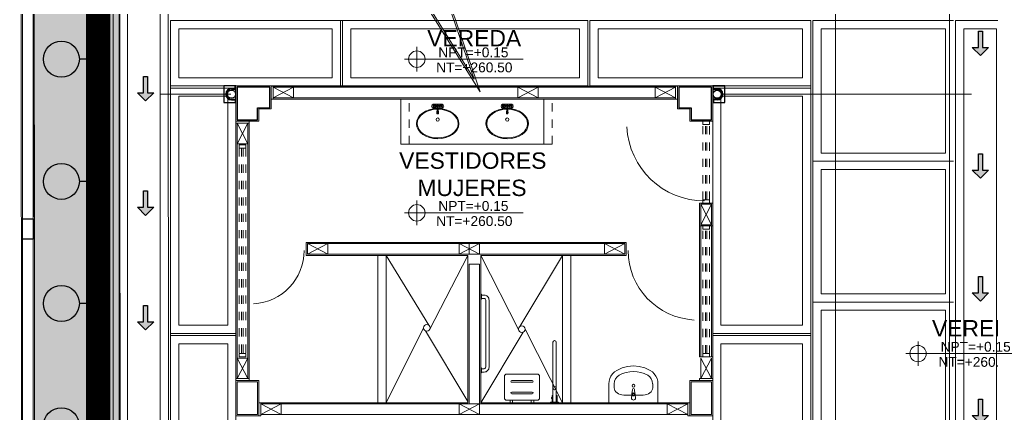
# Model space of a CAD drawing. Header units: metres. Extents: x 349075 to 349285, y 9281902 to 9282050.
# Drawn here: x 349090.89 to 349102.79, y 9281983.19 to 9281988.02 of the extents above; entities that cross this region are included whole.
import ezdxf

# ---------------------------------------------------------------- set-up
doc = ezdxf.new("R2010")
doc.units = ezdxf.units.M
doc.header["$LTSCALE"] = 0.25
doc.linetypes.add('01 nivel$0$HIDDEN2', pattern=[0.1875, 0.125, -0.0625])
doc.linetypes.add('DASHED', pattern=[1.524, 1.27, -0.254])
for name, color, linetype, lineweight in [('.', 7, 'Continuous', 0), ('0_ CUNETAS', 151, 'Continuous', 5), ('AREA-VERDE', 3, 'CONTINUOUS', 9), ('ARQ-FONDO', 253, 'CONTINUOUS', 9), ('CUNETAS-RED', 5, 'CONTINUOUS', 18), ('LLORAD-SIMB', 1, 'CONTINUOUS', 25), ('LLORAD-TRAMO', 1, 'CONTINUOUS', 70)]:
    doc.layers.add(name, color=color, linetype=linetype, lineweight=lineweight)
doc.styles.add('Arial_1', font='arial.ttf', dxfattribs={"height": 0.15})

# ---------------------------------------------------------------- blocks, each defined once
blk = doc.blocks.new('Cotas de elevación - M_Cota de elevación - Destino rellenado-517392-Nivel 1')
at = {"layer": 'ARQ-FONDO'}
for p, q in [((0, -0.0015), (0, 0.0015)), ((-0.0015, 0), (0.013, 0))]:
    blk.add_line(p, q, dxfattribs=at)
blk.add_circle((0, 0), 0.001, dxfattribs=at)
blk = doc.blocks.new('VEREDA EDF 04 PGG')
at = {"layer": 'ARQ-FONDO', "xscale": 99.99999999999991, "yscale": 99.99999999999991, "zscale": 99.99999999999991}
blk.add_blockref('Cotas de elevación - M_Cota de elevación - Destino rellenado-517392-Nivel 1', (-13.914, -4.071, 20.549), dxfattribs=at)
at = {"layer": 'ARQ-FONDO', "insert": (-14.344, -3.661, 20.549), "char_height": 0.2, "width": 2.3499, "attachment_point": 1, "style": 'Arial_1'}
blk.add_mtext('\\pxqc;VEREDA', dxfattribs=at)
at = {"layer": 'ARQ-FONDO', "char_height": 0.12, "width": 0.90214, "attachment_point": 1, "line_spacing_factor": 0.941778, "style": 'Arial_1'}
for s, insert in [('NPT=+0.15', (-13.638, -3.927, 20.549)), ('NT=+260.50', (-13.664, -4.112, 20.549))]:
    blk.add_mtext(s, dxfattribs=dict(at, insert=insert))
blk = doc.blocks.new('*U3857')
at = {"layer": '.', "lineweight": 30}
h = blk.add_hatch(color=1, dxfattribs=at)
h.dxf.hatch_style = 1
h.paths.add_polyline_path([(-0.025, -0.05), (-0.1, -0.05), (0, -0.15), (0.1, -0.05), (0.025, -0.05), (0.025, 0.15), (-0.025, 0.15)])
at = {"layer": '0_ CUNETAS', "color": 1, "lineweight": 30}
blk.add_lwpolyline([(-0.1, -0.05), (-0.025, -0.05), (-0.025, 0.15), (0.025, 0.15), (0.025, -0.05), (0.1, -0.05), (0, -0.15)], close=True, dxfattribs=at)
blk = doc.blocks.new('*U3858')
at = {"layer": '0_ CUNETAS', "color": 0, "linetype": 'ByBlock', "lineweight": -2, "transparency": 16777216}
for p in [(0, 68.6), (0, 67.2), (0, 65.8)]:
    blk.add_blockref('*U3857', p, dxfattribs=at)
blk = doc.blocks.new('*U3805')
at = {"layer": '.', "lineweight": 30}
h = blk.add_hatch(color=1, dxfattribs=at)
h.dxf.hatch_style = 1
h.paths.add_polyline_path([(-0.025, -0.05), (-0.1, -0.05), (0, -0.15), (0.1, -0.05), (0.025, -0.05), (0.025, 0.15), (-0.025, 0.15)])
at = {"layer": '0_ CUNETAS', "color": 1, "lineweight": 30}
blk.add_lwpolyline([(-0.1, -0.05), (-0.025, -0.05), (-0.025, 0.15), (0.025, 0.15), (0.025, -0.05), (0.1, -0.05), (0, -0.15)], close=True, dxfattribs=at)
blk = doc.blocks.new('*U3868')
at = {"layer": '0_ CUNETAS', "color": 0, "linetype": 'ByBlock', "lineweight": -2, "transparency": 16777216}
for p in [(0, 64.5), (0, 63), (0, 61.5), (0, 60)]:
    blk.add_blockref('*U3805', p, dxfattribs=at)
blk = doc.blocks.new('red drenaje')
at = {"layer": 'CUNETAS-RED', "lineweight": 0}
for p, q in [((-58.925, 56.623, -4.4), (-58.932, 109.103, -4.4)), ((-58.325, 56.624, -4.4), (-58.332, 109.103, -4.4)), ((-48.7, 70.003), (-48.7, 10.193)), ((-48.1, 70.003), (-48.7, 70.003)), ((-48.6, 69.78), (-48.6, 10.193))]:
    blk.add_line(p, q, dxfattribs=at)
at = {"layer": 'CUNETAS-RED', "lineweight": 0, "elevation": -24.948}
blk.add_lwpolyline([(-58.432, 109.003), (-58.832, 109.003), (-58.825, 56.724), (-58.425, 56.723)], close=True, dxfattribs=at)
at = {"layer": 'CUNETAS-RED', "lineweight": 0}
blk.add_lwpolyline([(-48.2, 10.193), (-48.2, 69.903), (-48.6, 69.903), (-48.6, 10.193)], close=True, dxfattribs=at)
for name, p in [('*U3858', (-58.605, 0.571, -24.948)), ('*U3868', (-48.396, 5.225))]:
    blk.add_blockref(name, p, dxfattribs=at)
blk = doc.blocks.new('dsfd')
at = {"layer": 'ARQ-FONDO'}
for p, q in [((333298.399, 9094259.416), (333296.766, 9094259.416)), ((333300.842, 9094259.416), (333299.554, 9094259.416)), ((333296.511, 9094259.161), (333296.511, 9094258.428)), ((333301.097, 9094258.428), (333301.097, 9094259.161)), ((333296.766, 9094258.224), (333300.842, 9094258.224)), ((333296.766, 9094258.173), (333300.842, 9094258.173))]:
    blk.add_line(p, q, dxfattribs=at)
for points in [[(333299.554, 9094259.416), (333300.941, 9094263.493), (333298.399, 9094259.416)], [(333300.842, 9094259.365), (333299.478, 9094259.365), (333300.764, 9094263.123), (333298.432, 9094259.365), (333296.766, 9094259.365)]]:
    blk.add_lwpolyline(points, dxfattribs=at)
for points in [[(333296.766, 9094259.365, 0.414214), (333296.562, 9094259.161), (333296.562, 9094258.428, 0.414214), (333296.766, 9094258.224)], [(333300.842, 9094258.224, 0.414214), (333301.046, 9094258.428), (333301.046, 9094259.161, 0.414214), (333300.842, 9094259.365)]]:
    blk.add_lwpolyline(points, format="xyb", dxfattribs=at)
for centre, start, end in [((333296.766, 9094259.161), 90, 180), ((333300.842, 9094259.161), 0, 90), ((333296.766, 9094258.428), 180, 270), ((333300.842, 9094258.428), 270, 0)]:
    blk.add_arc(centre, 0.255, start, end, dxfattribs=at)
blk = doc.blocks.new('bloque pg edf 04')
at = {"layer": 'ARQ-FONDO', "ltscale": 0.7, "elevation": 20.549}
blk.add_lwpolyline([(-12.33, 36.63), (1.5, 36.63), (1.5, -1.5), (-12.33, -1.5)], close=True, dxfattribs=at)
blk = doc.blocks.new('VEREDAA PG EDF 09')
at = {"layer": 'ARQ-FONDO'}
for p, q in [((-2.702, -0.8), (-2.702, 0)), ((-2.702, 0), (0, 0)), ((0, 0), (0, -0.8)), ((-7.83, -0.8), (-7.83, 0)), ((-7.83, 0), (-5.752, 0)), ((-7.73, -0.7), (-7.73, -0.1)), ((-7.73, -0.1), (-5.852, -0.1)), ((-5.852, -0.1), (-5.852, -0.7)), ((-5.752, 0), (-5.752, -0.8)), ((-5.727, -0.8), (-5.727, 0)), ((-5.727, 0), (-2.727, 0)), ((-5.627, -0.7), (-5.627, -0.1)), ((-5.627, -0.1), (-2.827, -0.1)), ((-2.827, -0.1), (-2.827, -0.7)), ((-2.727, 0), (-2.727, -0.8)), ((-2.602, -0.7), (-2.602, -0.1)), ((-2.602, -0.1), (-0.1, -0.1)), ((-0.1, -0.1), (-0.1, -0.7)), ((-4.818, -0.622, -441.507), (-4.818, -0.322, -441.507)), ((-4.968, -0.472, -441.507), (-3.518, -0.472, -441.507)), ((-5.852, -0.7), (-7.73, -0.7)), ((-2.827, -0.7), (-5.627, -0.7)), ((-0.1, -0.7), (-2.602, -0.7)), ((-5.752, -0.8), (-7.83, -0.8)), ((-7.83, -3.825, -726.015), (-7.83, -0.825, -726.015)), ((-7.83, -0.825, -726.015), (-7.03, -0.825, -726.015)), ((-7.03, -0.825, -726.015), (-7.03, -3.825, -726.015)), ((-2.727, -0.8), (-5.727, -0.8)), ((0, -0.8), (-2.702, -0.8)), ((0, -0.825), (-1.2, -0.825)), ((-1.2, -0.825), (-1.2, -3.825)), ((0, -3.825), (0, -0.825)), ((-7.73, -3.725, -726.015), (-7.73, -0.925, -726.015)), ((-7.73, -0.925, -726.015), (-7.13, -0.925, -726.015)), ((-7.13, -0.925, -726.015), (-7.13, -3.725, -726.015)), ((-0.1, -0.925), (-1.1, -0.925)), ((-1.1, -0.925), (-1.1, -3.725)), ((-0.1, -3.725), (-0.1, -0.925)), ((-7.13, -3.725, -726.015), (-7.73, -3.725, -726.015)), ((-1.1, -3.725), (-0.1, -3.725)), ((-7.03, -3.825, -726.015), (-7.83, -3.825, -726.015)), ((-7.83, -6.851, -726.015), (-7.83, -3.851, -726.015)), ((-7.83, -3.851, -726.015), (-7.03, -3.851, -726.015)), ((-7.03, -6.851, -726.015), (-7.03, -3.851, -726.015)), ((-1.2, -3.825), (0, -3.825)), ((0, -3.851, 0), (-1.2, -3.851, 0)), ((-1.2, -6.851, 0), (-1.2, -3.851, 0)), ((0, -6.851, 0), (0, -3.851, 0)), ((-7.73, -6.751, -726.015), (-7.73, -3.951, -726.015)), ((-7.73, -3.951, -726.015), (-7.13, -3.951, -726.015)), ((-7.13, -3.951, -726.015), (-7.13, -6.751, -726.015)), ((-0.1, -3.951, 0), (-1.1, -3.951, 0)), ((-1.1, -6.751, 0), (-1.1, -3.951, 0)), ((-0.1, -6.751, 0), (-0.1, -3.951, 0))]:
    blk.add_line(p, q, dxfattribs=at)
for points, elevation in [([(-5.752, 0), (-5.727, 0), (-5.727, -0.8), (-5.752, -0.8)], 0), ([(-7.03, -0.825), (-7.03, -0.8), (-7.83, -0.8), (-7.83, -0.825)], -726.015), ([(-7.03, -3.851), (-7.03, -3.825), (-7.83, -3.825), (-7.83, -3.851)], -726.015), ([(0, -3.826), (0, -3.851), (-1.2, -3.851), (-1.2, -3.826)], 0)]:
    blk.add_lwpolyline(points, close=True, dxfattribs=dict(at, elevation=elevation))
blk.add_lwpolyline([(0, -0.8), (0, -0.825), (-1.2, -0.825), (-1.2, -0.8)], close=True, dxfattribs=at)
blk.add_circle((-4.818, -0.472, -441.507), 0.1, dxfattribs=at)
at = {"layer": 'ARQ-FONDO', "style": 'Arial_1'}
blk.add_text('VEREDA', height=0.2, dxfattribs=at).set_placement((-4.691, -0.316, -1766.03))
for s, p in [('NPT=+0.15', (-4.555, -0.449, -441.507)), ('NT=+260.50', (-4.581, -0.633, -441.507))]:
    blk.add_text(s, height=0.12, rotation=360, dxfattribs=at).set_placement(p)
blk = doc.blocks.new('FENENFONFNK')
at = {"layer": 'ARQ-FONDO', "lineweight": 30}
for p, q in [((-5.885, -0.03, 0.081), (-5.84, -0.03, 0.081)), ((-5.885, -0.04, 0.081), (-5.83, -0.04, 0.081)), ((-5.84, -0.03, 0.081), (-5.84, -0.005, 0.081)), ((0.055, -0.04, 0.081), (0, -0.04, 0.081)), ((0.055, -0.041, 0.081), (0, -0.041, 0.081)), ((0.01, -0.03, 0.081), (0.01, -0.005, 0.081)), ((0.01, -0.031, 0.081), (0.01, -0.006, 0.081)), ((0.055, -0.03, 0.081), (0.01, -0.03, 0.081)), ((0.055, -0.031, 0.081), (0.01, -0.031, 0.081)), ((-5.885, -0.16, 0.081), (-5.83, -0.16, 0.081)), ((-5.885, -0.17, 0.081), (-5.84, -0.17, 0.081)), ((-5.84, -0.17, 0.081), (-5.84, -0.195, 0.081)), ((0.055, -0.16, 0.081), (0, -0.16, 0.081)), ((0.055, -0.161, 0.081), (0, -0.161, 0.081)), ((0.01, -0.17, 0.081), (0.01, -0.195, 0.081)), ((0.055, -0.17, 0.081), (0.01, -0.17, 0.081)), ((0.01, -0.171, 0.081), (0.01, -0.196, 0.081)), ((0.055, -0.171, 0.081), (0.01, -0.171, 0.081))]:
    blk.add_line(p, q, dxfattribs=at)
at = {"layer": 'ARQ-FONDO'}
for p, q in [((-5.83, -0.025, -726.015), (-5.83, -3.025, -726.015)), ((-5.4, -0.001), (-0.455, -0.001)), ((-5.375, -0.016), (-5.125, -0.016)), ((-5.375, -0.146), (-5.375, -0.016)), ((-5.375, -0.016), (-5.375, -0.146)), ((-5.125, -0.016), (-5.375, -0.016)), ((-5.125, -0.016), (-5.375, -0.146)), ((-5.375, -0.016), (-5.125, -0.146)), ((-5.125, -0.016), (-5.125, -0.146)), ((-2.385, -0.016), (-5.125, -0.016)), ((-5.125, -0.016), (-5.125, -0.145)), ((-1.527, 0), (-4.527, 0)), ((-2.385, -0.145), (-2.385, -0.016)), ((-2.135, -0.016), (-2.385, -0.016)), ((-2.385, -0.016), (-2.135, -0.016)), ((-2.385, -0.146), (-2.385, -0.016)), ((-2.135, -0.016), (-2.385, -0.146)), ((-2.385, -0.016), (-2.135, -0.146)), ((-0.705, -0.016), (-2.135, -0.016)), ((-2.135, -0.016), (-2.135, -0.145)), ((-2.135, -0.146), (-2.135, -0.016)), ((-0.455, -0.015), (-0.705, -0.015)), ((-0.705, -0.015), (-0.705, -0.145)), ((-0.705, -0.145), (-0.455, -0.015)), ((-0.455, -0.145), (-0.705, -0.015)), ((-0.705, -0.145), (-0.705, -0.016)), ((-0.455, -0.145), (-0.455, -0.015)), ((-0.455, -0.015), (-0.455, -0.145)), ((-5.4, -0.161), (-2.8, -0.161)), ((-5.125, -0.146), (-5.375, -0.146)), ((-5.375, -0.146), (-5.125, -0.146)), ((-5.125, -0.146), (-2.385, -0.146)), ((-0.43, -0.161), (-2.8, -0.161)), ((-2.385, -0.146), (-2.135, -0.146)), ((-2.135, -0.146), (-0.705, -0.146)), ((-0.705, -0.145), (-0.455, -0.145)), ((-0.455, -0.145), (-0.705, -0.145)), ((-5.83, -3.575), (-5.83, -0.455)), ((-5.685, -0.455), (-5.815, -0.455)), ((-5.815, -0.455), (-5.815, -0.705)), ((-5.815, -0.455), (-5.685, -0.455)), ((-5.685, -0.705), (-5.815, -0.455)), ((-5.685, -0.455), (-5.815, -0.705)), ((-5.685, -0.705), (-5.685, -0.455)), ((-5.685, -0.455), (-5.685, -0.705)), ((-5.67, -3.575), (-5.67, -0.455)), ((0, -1.431), (0, -0.43)), ((-5.815, -0.705), (-5.685, -0.705)), ((-5.685, -0.705), (-5.815, -0.705)), ((-5.815, -0.705), (-5.815, -3.326)), ((-5.685, -3.326), (-5.685, -0.705)), ((-3.618, -1.7, -441.507), (-3.618, -1.4, -441.507)), ((-0.16, -1.431), (-0.16, -1.711)), ((0, -1.431), (-0.16, -1.431)), ((-0.015, -1.446), (-0.145, -1.446)), ((-0.145, -1.446), (-0.145, -1.696)), ((-0.145, -1.696), (-0.145, -1.446)), ((-0.145, -1.446), (-0.015, -1.696)), ((-0.145, -1.696), (-0.015, -1.446)), ((-0.015, -1.696), (-0.015, -1.446)), ((0, -1.711), (0, -1.431)), ((-3.768, -1.55, -441.507), (-2.318, -1.55, -441.507)), ((-0.16, -3.309), (-0.16, -1.711)), ((-0.16, -1.711), (0, -1.711)), ((-0.015, -1.696), (-0.145, -1.696)), ((-0.145, -1.696), (-0.015, -1.696)), ((-0.015, -1.696), (-0.145, -1.696)), ((-0.145, -1.711), (-0.145, -3.309)), ((-0.015, -3.309), (-0.015, -1.711)), ((0, -3.309), (0, -1.711)), ((-1.06, -1.911), (-4.97, -1.911)), ((-4.97, -1.911), (-4.97, -2.071)), ((-4.705, -1.926), (-4.955, -1.926)), ((-4.955, -1.926), (-4.705, -1.926)), ((-4.955, -2.056), (-4.955, -1.926)), ((-4.705, -1.926), (-4.955, -2.056)), ((-4.955, -1.926), (-4.705, -2.056)), ((-2.98, -1.926), (-4.705, -1.926)), ((-4.705, -1.926), (-4.705, -2.056)), ((-4.705, -2.056), (-4.705, -1.926)), ((-2.85, -1.926), (-3.1, -1.926)), ((-3.1, -1.926), (-2.85, -1.926)), ((-3.1, -2.056), (-3.1, -1.926)), ((-2.85, -1.926), (-3.1, -2.056)), ((-3.1, -1.926), (-2.85, -2.056)), ((-2.98, -2.056), (-2.98, -1.926)), ((-1.325, -1.926), (-2.85, -1.926)), ((-2.85, -1.926), (-2.85, -2.056)), ((-2.85, -2.056), (-2.85, -1.926)), ((-1.325, -2.056), (-1.325, -1.926)), ((-1.075, -1.926), (-1.325, -1.926)), ((-1.325, -1.926), (-1.325, -2.056)), ((-1.325, -2.056), (-1.075, -1.926)), ((-1.075, -2.056), (-1.325, -1.926)), ((-1.075, -1.926), (-1.075, -2.056)), ((-1.06, -1.911), (-1.06, -2.071)), ((-2.995, -2.071), (-4.97, -2.071)), ((-4.955, -2.056), (-4.705, -2.056)), ((-4.705, -2.056), (-2.98, -2.056)), ((-4.095, -2.071), (-4.095, -3.871)), ((-3.995, -2.071), (-3.995, -3.871)), ((-3.1, -2.056), (-2.85, -2.056)), ((-2.995, -2.071), (-2.995, -3.871)), ((-2.85, -2.056), (-1.325, -2.056)), ((-1.06, -2.071), (-2.835, -2.071)), ((-2.835, -2.071), (-2.835, -3.871)), ((-1.835, -2.071, 0), (-1.835, -3.871, 0)), ((-1.735, -2.071, 0), (-1.735, -3.871, 0)), ((-1.325, -2.056), (-1.075, -2.056)), ((-1.075, -2.056), (-1.325, -2.056)), ((-2.85, -2.176), (-2.98, -2.176)), ((-2.98, -2.176), (-2.98, -3.886)), ((-2.85, -3.886), (-2.85, -2.176)), ((-5.83, -3.051, -726.015), (-5.83, -6.051, -726.015)), ((-5.815, -3.325), (-5.685, -3.325)), ((-5.815, -3.575), (-5.815, -3.325)), ((-5.815, -3.325), (-5.815, -3.575)), ((-5.815, -3.325), (-5.685, -3.575)), ((-5.815, -3.575), (-5.685, -3.325)), ((-5.815, -3.325), (-5.685, -3.325)), ((-5.685, -3.325), (-5.685, -3.575)), ((-5.685, -3.575), (-5.685, -3.325)), ((-0.16, -3.309), (0, -3.309)), ((-0.145, -3.325), (-0.145, -3.575)), ((-0.145, -3.575), (-0.145, -3.325)), ((-0.145, -3.325), (-0.015, -3.575)), ((-0.145, -3.575), (-0.015, -3.325)), ((-0.015, -3.575), (-0.015, -3.325)), ((-0.015, -3.326), (-0.015, -3.325)), ((0, -3.309), (0, -3.575)), ((-5.685, -3.575), (-5.815, -3.575)), ((-5.815, -3.575), (-5.685, -3.575)), ((-5.815, -3.615), (-5.565, -3.615)), ((-5.815, -4.015), (-5.815, -3.615)), ((-5.565, -3.615), (-5.565, -4.015)), ((-0.265, -3.615), (-0.015, -3.615)), ((-0.265, -4.015), (-0.265, -3.615)), ((0, -3.575), (-0.16, -3.575)), ((-0.145, -3.575), (-0.015, -3.575)), ((-0.015, -3.575), (-0.145, -3.575)), ((-0.015, -3.615), (-0.015, -4.015)), ((-5.55, -3.871), (-2.995, -3.871)), ((-5.275, -3.886), (-5.525, -3.886)), ((-5.525, -3.886), (-5.275, -3.886)), ((-5.525, -4.016), (-5.525, -3.886)), ((-5.275, -3.886), (-5.525, -4.016)), ((-5.525, -3.886), (-5.275, -4.016)), ((-3.1, -3.886), (-5.275, -3.886)), ((-5.275, -3.886), (-5.275, -4.016)), ((-5.275, -4.016), (-5.275, -3.886)), ((-3.1, -4.016), (-3.1, -3.886)), ((-2.85, -3.886), (-3.1, -3.886)), ((-3.1, -3.886), (-2.85, -3.886)), ((-3.1, -4.016), (-3.1, -3.886)), ((-2.85, -3.886), (-3.1, -4.016)), ((-3.1, -3.886), (-2.85, -4.016)), ((-2.98, -3.886), (-2.85, -3.886)), ((-0.555, -3.886), (-2.85, -3.886)), ((-2.85, -3.886), (-2.85, -4.016)), ((-2.85, -4.016), (-2.85, -3.886)), ((-2.835, -3.871), (-0.28, -3.871)), ((-0.555, -4.016), (-0.555, -3.886)), ((-0.305, -3.886), (-0.555, -3.886)), ((-0.555, -3.886), (-0.305, -3.886)), ((-0.555, -4.016), (-0.555, -3.886)), ((-0.305, -3.886), (-0.555, -4.016)), ((-0.555, -3.886), (-0.305, -4.016)), ((-0.305, -4.016), (-0.305, -3.886)), ((-5.565, -4.015), (-5.815, -4.015)), ((-5.525, -4.016), (-5.275, -4.016)), ((-5.275, -4.016), (-3.1, -4.016)), ((-3.1, -4.016), (-2.85, -4.016)), ((-2.85, -4.016), (-0.555, -4.016)), ((-0.555, -4.016), (-0.305, -4.016)), ((-0.015, -4.015), (-0.265, -4.015))]:
    blk.add_line(p, q, dxfattribs=at)
at = {"layer": 'ARQ-FONDO', "lineweight": 0}
for p, q in [((-3.813, -0.161, 2095.851), (-2.063, -0.161, 2095.851)), ((-3.813, -0.711, 2095.851), (-3.813, -0.161, 2095.851)), ((-2.063, -0.161, 2095.851), (-2.063, -0.711, 2095.851)), ((-3.368, -0.243, 2095.851), (-3.368, -0.331, 2095.851)), ((-3.358, -0.243, 2095.851), (-3.358, -0.331, 2095.851)), ((-2.518, -0.243, 2095.851), (-2.518, -0.331, 2095.851)), ((-2.508, -0.243, 2095.851), (-2.508, -0.331, 2095.851)), ((-2.063, -0.711, 2095.851), (-3.813, -0.711, 2095.851)), ((-3.472, -2.923), (-3.995, -2.071)), ((-2.995, -2.071), (-3.462, -2.978)), ((-2.835, -2.071, 0), (-2.368, -2.993, 0)), ((-2.358, -2.938, 0), (-1.835, -2.071, 0)), ((-3.995, -3.871), (-3.535, -2.956)), ((-1.835, -3.871, 0), (-2.295, -2.971, 0)), ((-2.995, -3.856), (-3.512, -2.992)), ((-2.835, -3.871, 0), (-2.318, -3.007, 0))]:
    blk.add_line(p, q, dxfattribs=at)
at = {"layer": 'ARQ-FONDO', "linetype": 'DASHED', "lineweight": 0, "ltscale": 0.2}
for p, q in [((-3.813, -0.161, 2095.851), (-3.813, -0.711, 2095.851)), ((-3.713, -0.161, 2095.851), (-3.813, -0.161, 2095.851)), ((-3.713, -0.711, 2095.851), (-3.713, -0.161, 2095.851)), ((-2.063, -0.161, 2095.851), (-2.063, -0.711, 2095.851)), ((-1.963, -0.711, 2095.851), (-1.963, -0.161, 2095.851)), ((-3.813, -0.711, 2095.851), (-3.713, -0.711, 2095.851)), ((-2.063, -0.711, 2095.851), (-1.963, -0.711, 2095.851))]:
    blk.add_line(p, q, dxfattribs=at)
at = {"layer": 'ARQ-FONDO', "linetype": 'Continuous'}
for p, q in [((-0.12, -0.43), (-0.12, -0.47)), ((-0.04, -0.43), (-0.12, -0.43)), ((-0.12, -0.47), (-0.04, -0.47)), ((-0.04, -0.47), (-0.04, -0.43)), ((-5.79, -0.761), (-5.79, -0.721)), ((-5.71, -0.721), (-5.79, -0.721)), ((-5.71, -0.761), (-5.79, -0.761)), ((-5.71, -0.721), (-5.71, -0.761)), ((-0.04, -1.39), (-0.12, -1.39)), ((-0.12, -1.39), (-0.12, -1.43)), ((-0.04, -1.43), (-0.04, -1.39)), ((-0.04, -1.43), (-0.12, -1.43)), ((-0.12, -1.711), (-0.12, -1.751)), ((-0.04, -1.711), (-0.12, -1.711)), ((-0.12, -1.751), (-0.04, -1.751)), ((-0.04, -1.751), (-0.04, -1.711)), ((-5.79, -3.27), (-5.71, -3.27)), ((-5.79, -3.31), (-5.79, -3.27)), ((-5.71, -3.31), (-5.79, -3.31)), ((-5.71, -3.27), (-5.71, -3.31)), ((-0.04, -3.269), (-0.12, -3.269)), ((-0.12, -3.269), (-0.12, -3.309)), ((-0.04, -3.309), (-0.12, -3.309)), ((-0.04, -3.309), (-0.04, -3.269)), ((-1.174, -3.475, -441.507), (-1.109, -3.445, -441.507)), ((-1.109, -3.445, -441.507), (-1.04, -3.427, -441.507)), ((-1.04, -3.427, -441.507), (-0.969, -3.421, -441.507)), ((-0.969, -3.421, -441.507), (-0.898, -3.427, -441.507)), ((-0.898, -3.427, -441.507), (-0.829, -3.445, -441.507)), ((-0.829, -3.445, -441.507), (-0.764, -3.475, -441.507)), ((-1.258, -3.575, -441.507), (-1.244, -3.545, -441.507)), ((-1.244, -3.545, -441.507), (-1.225, -3.517, -441.507)), ((-1.225, -3.517, -441.507), (-1.201, -3.494, -441.507)), ((-1.201, -3.494, -441.507), (-1.174, -3.475, -441.507)), ((-0.764, -3.475, -441.507), (-0.737, -3.494, -441.507)), ((-0.737, -3.494, -441.507), (-0.714, -3.517, -441.507)), ((-0.714, -3.517, -441.507), (-0.695, -3.545, -441.507)), ((-0.695, -3.545, -441.507), (-0.681, -3.575, -441.507)), ((-1.269, -3.641, -441.507), (-1.266, -3.608, -441.507)), ((-1.269, -3.871, -441.507), (-1.269, -3.641, -441.507)), ((-1.266, -3.608, -441.507), (-1.258, -3.575, -441.507)), ((-1.204, -3.687, -441.507), (-1.204, -3.641, -441.507)), ((-0.734, -3.687, -441.507), (-0.734, -3.641, -441.507)), ((-0.681, -3.575, -441.507), (-0.672, -3.608, -441.507)), ((-0.672, -3.608, -441.507), (-0.669, -3.641, -441.507)), ((-0.669, -3.641, -441.507), (-0.669, -3.871, -441.507)), ((-0.85, -3.778, -441.507), (-1.088, -3.778, -441.507)), ((-0.994, -3.813, -441.507), (-0.99, -3.771, -441.507)), ((-0.987, -3.762, -441.507), (-0.98, -3.709, -441.507)), ((-0.983, -3.773, -441.507), (-0.983, -3.788, -441.507)), ((-0.983, -3.788, -441.507), (-0.956, -3.788, -441.507)), ((-0.958, -3.709, -441.507), (-0.951, -3.762, -441.507)), ((-0.956, -3.788, -441.507), (-0.956, -3.773, -441.507)), ((-0.948, -3.771, -441.507), (-0.944, -3.813, -441.507)), ((-0.669, -3.871, -441.507), (-1.269, -3.871, -441.507))]:
    blk.add_line(p, q, dxfattribs=at)
at = {"layer": 'ARQ-FONDO', "linetype": '01 nivel$0$HIDDEN2', "ltscale": 0.5}
for p, q in [((-0.12, -1.39), (-0.12, -0.47)), ((-0.09, -1.39), (-0.09, -0.47)), ((-0.07, -1.39), (-0.07, -0.47)), ((-0.04, -1.391), (-0.04, -0.471)), ((-5.79, -0.761), (-5.79, -3.27)), ((-5.76, -0.761), (-5.76, -3.27)), ((-5.74, -0.761), (-5.74, -3.27)), ((-5.71, -0.76), (-5.71, -3.269)), ((-0.12, -3.269), (-0.12, -1.751)), ((-0.09, -3.269), (-0.09, -1.751)), ((-0.07, -3.269), (-0.07, -1.751)), ((-0.04, -3.27), (-0.04, -1.751))]:
    blk.add_line(p, q, dxfattribs=at)
at = {"layer": 'ARQ-FONDO', "linetype": '01 nivel$0$HIDDEN2'}
for p, q in [((-0.04, -0.47), (-0.04, -0.43)), ((-0.04, -1.751), (-0.04, -1.711)), ((-5.71, -3.27), (-5.71, -3.31))]:
    blk.add_line(p, q, dxfattribs=at)
at = {"layer": 'ARQ-FONDO'}
for points in [[(-5.55, -0.28), (-5.4, -0.28), (-5.4, 0), (-5.83, 0), (-5.83, -0.43), (-5.55, -0.43)], [(-0.28, -0.28), (-0.28, -0.43), (0, -0.43), (0, 0), (-0.43, 0), (-0.43, -0.28)], [(-5.375, -0.001), (-5.4, -0.001), (-5.4, -0.161), (-5.375, -0.161)], [(-0.43, -0.001), (-0.455, -0.001), (-0.455, -0.161), (-0.43, -0.161)], [(-5.83, -0.43), (-5.83, -0.455), (-5.67, -0.455), (-5.67, -0.43)], [(-5.83, -3.575), (-5.83, -3.6), (-5.67, -3.6), (-5.67, -3.575)], [(-5.83, -4.03), (-5.55, -4.03), (-5.55, -3.6), (-5.83, -3.6)], [(-5.815, -3.615), (-5.815, -4.015), (-5.565, -4.015), (-5.565, -3.615)], [(0, -3.6), (-0.28, -3.6), (-0.28, -4.03), (0, -4.03)], [(-0.015, -3.615), (-0.265, -3.615), (-0.265, -4.015), (-0.015, -4.015)], [(-0.16, -3.575), (-0.16, -3.6), (0, -3.6), (0, -3.575)], [(-5.525, -3.871), (-5.55, -3.871), (-5.55, -4.031), (-5.525, -4.031)], [(-0.28, -3.871), (-0.305, -3.871), (-0.305, -4.031), (-0.28, -4.031)]]:
    blk.add_lwpolyline(points, close=True, dxfattribs=at)
at = {"layer": 'ARQ-FONDO', "lineweight": 30, "elevation": 0.081}
for points in [[(-5.98, 0), (-5.98, -0.2), (-5.83, -0.2), (-5.83, 0)], [(0.15, -0.2), (0.15, 0), (0, 0), (0, -0.2)], [(0.15, -0.201), (0.15, -0.001), (0, -0.001), (0, -0.201)]]:
    blk.add_lwpolyline(points, close=True, dxfattribs=at)
at = {"layer": 'ARQ-FONDO', "lineweight": 30}
for points in [[(-5.565, -0.265), (-5.415, -0.265), (-5.415, -0.015), (-5.815, -0.015), (-5.815, -0.415), (-5.565, -0.415), (-5.565, -0.265)], [(-0.265, -0.265), (-0.265, -0.415), (-0.015, -0.415), (-0.015, -0.015), (-0.415, -0.015), (-0.415, -0.265), (-0.265, -0.265)]]:
    blk.add_lwpolyline(points, dxfattribs=at)
at = {"layer": 'ARQ-FONDO', "lineweight": 0, "elevation": 2095.851}
for points in [[(-3.368, -0.271), (-3.42, -0.271, -0.688608), (-3.42, -0.221), (-3.307, -0.221, -0.688608), (-3.307, -0.271)], [(-2.518, -0.271), (-2.57, -0.271, -0.688608), (-2.57, -0.221), (-2.457, -0.221, -0.688608), (-2.457, -0.271)], [(-3.358, -0.285), (-3.353, -0.33, -1.115964), (-3.373, -0.33), (-3.368, -0.285)], [(-3.307, -0.271), (-3.358, -0.271, -0.688608)], [(-2.508, -0.285), (-2.503, -0.33, -1.115964), (-2.523, -0.33), (-2.518, -0.285)], [(-2.457, -0.271), (-2.508, -0.271, -0.688608)]]:
    blk.add_lwpolyline(points, format="xyb", dxfattribs=at)
for points in [[(-3.412, -0.264), (-3.423, -0.246), (-3.412, -0.227), (-3.39, -0.227), (-3.379, -0.246), (-3.39, -0.264)], [(-3.401, -0.256), (-3.41, -0.251), (-3.41, -0.241), (-3.401, -0.236), (-3.392, -0.241), (-3.392, -0.251)], [(-3.335, -0.265), (-3.346, -0.246), (-3.335, -0.227), (-3.314, -0.227), (-3.303, -0.246), (-3.314, -0.265)], [(-3.325, -0.256), (-3.333, -0.251), (-3.333, -0.241), (-3.325, -0.236), (-3.316, -0.241), (-3.316, -0.251)], [(-2.562, -0.264), (-2.573, -0.246), (-2.562, -0.227), (-2.54, -0.227), (-2.529, -0.246), (-2.54, -0.264)], [(-2.551, -0.256), (-2.56, -0.251), (-2.56, -0.241), (-2.551, -0.236), (-2.542, -0.241), (-2.542, -0.251)], [(-2.485, -0.265), (-2.496, -0.246), (-2.485, -0.227), (-2.464, -0.227), (-2.453, -0.246), (-2.464, -0.265)], [(-2.475, -0.256), (-2.483, -0.251), (-2.483, -0.241), (-2.475, -0.236), (-2.466, -0.241), (-2.466, -0.251)]]:
    blk.add_lwpolyline(points, close=True, dxfattribs=at)
at = {"layer": 'ARQ-FONDO', "elevation": 0}
for points in [[(-2.827, -2.607), (-2.827, -2.544), (-2.835, -2.544), (-2.835, -2.607)], [(-2.827, -3.507), (-2.827, -3.444), (-2.835, -3.444), (-2.835, -3.507)], [(-1.973, -3.821), (-1.973, -3.807), (-1.964, -3.807), (-1.964, -3.821)], [(-1.964, -3.862), (-1.964, -3.782), (-1.954, -3.782), (-1.954, -3.862)], [(-1.904, -3.782), (-1.904, -3.862), (-1.914, -3.862), (-1.914, -3.782)], [(-1.984, -3.862), (-1.884, -3.862), (-1.884, -3.87), (-1.984, -3.87)]]:
    blk.add_lwpolyline(points, close=True, dxfattribs=at)
for points in [[(-2.735, -2.616), (-2.735, -3.436, -0.414214), (-2.795, -3.496), (-2.827, -3.496), (-2.827, -3.456), (-2.795, -3.456, 0.414214), (-2.775, -3.436), (-2.775, -2.616, 0.414214), (-2.795, -2.596), (-2.827, -2.596), (-2.827, -2.556), (-2.795, -2.556, -0.414214)], [(-1.914, -3.862), (-1.914, -3.132, 1), (-1.954, -3.132), (-1.954, -3.862)]]:
    blk.add_lwpolyline(points, format="xyb", close=True, dxfattribs=at)
at = {"layer": 'ARQ-FONDO', "linetype": 'Continuous', "elevation": 0}
for points in [[(-2.517, -3.841, -0.414214), (-2.547, -3.811), (-2.547, -3.551, -0.414214), (-2.517, -3.521), (-2.147, -3.521, -0.414214), (-2.117, -3.551), (-2.117, -3.811, -0.414214), (-2.147, -3.841)], [(-2.207, -3.621, 1), (-2.207, -3.601), (-2.457, -3.601, 1), (-2.457, -3.621)], [(-2.207, -3.761, 1), (-2.207, -3.741), (-2.457, -3.741, 1), (-2.457, -3.761)]]:
    blk.add_lwpolyline(points, format="xyb", close=True, dxfattribs=at)
for points in [[(-2.447, -3.871), (-2.477, -3.871), (-2.477, -3.841), (-2.447, -3.841)], [(-2.218, -3.871), (-2.188, -3.871), (-2.188, -3.841), (-2.218, -3.841)]]:
    blk.add_lwpolyline(points, close=True, dxfattribs=at)
at = {"layer": 'ARQ-FONDO', "lineweight": 30}
for centre in [(-5.885, -0.1, 0.081), (0.055, -0.1, 0.081), (0.055, -0.101, 0.081)]:
    blk.add_circle(centre, 0.05, dxfattribs=at)
at = {"layer": 'ARQ-FONDO', "lineweight": 0}
for centre, radius in [((-3.363, -0.411, 2095.851), 0.02), ((-2.513, -0.411, 2095.851), 0.02), ((-3.495, -2.956, -220.754), 0.04), ((-2.335, -2.971, -220.754), 0.04)]:
    blk.add_circle(centre, radius, dxfattribs=at)
at = {"layer": 'ARQ-FONDO'}
for centre, radius in [((-3.618, -1.55, -441.507), 0.1), ((-1.934, -3.692, 0), 0.02)]:
    blk.add_circle(centre, radius, dxfattribs=at)
at = {"layer": 'ARQ-FONDO', "linetype": 'Continuous'}
blk.add_circle((-0.969, -3.663, -441.507), 0.0175, dxfattribs=at)
at = {"layer": 'ARQ-FONDO', "lineweight": 30}
for centre, radius, start, end in [((-5.885, -0.1, 0.081), 0.07, 90, 270), ((-5.885, -0.1, 0.081), 0.06, 90, 270), ((-5.835, -0.005, 0.081), 0.005, 0, 180), ((0.005, -0.005, 0.081), 0.005, 0, 180), ((0.005, -0.006, 0.081), 0.005, 0, 180), ((0.055, -0.1, 0.081), 0.07, 270, 90), ((0.055, -0.101, 0.081), 0.07, 270, 90), ((0.055, -0.1, 0.081), 0.06, 270, 90), ((0.055, -0.101, 0.081), 0.06, 270, 90), ((-5.835, -0.195, 0.081), 0.005, 180, 0), ((0.005, -0.195, 0.081), 0.005, 180, 0), ((0.005, -0.196, 0.081), 0.005, 180, 0)]:
    blk.add_arc(centre, radius, start, end, dxfattribs=at)
at = {"layer": 'ARQ-FONDO', "lineweight": 0}
for centre, radius, start, end in [((-3.363, -0.243, 2095.851), 0.01, 299.8888, 239.8888), ((-2.513, -0.243, 2095.851), 0.01, 299.8888, 239.8888), ((-3.363, -0.243, 2095.851), 0.005, 359.8888, 179.8888), ((-3.363, -0.331, 2095.851), 0.005, 179.8888, 359.8888), ((-2.513, -0.243, 2095.851), 0.005, 359.8888, 179.8888), ((-2.513, -0.331, 2095.851), 0.005, 179.8888, 359.8888)]:
    blk.add_arc(centre, radius, start, end, dxfattribs=at)
at = {"layer": 'ARQ-FONDO'}
for centre, radius, start, end in [((-0.097, -0.451), 0.954, 182.9176, 269.8412), ((-5.648, -2.009, 441.507), 0.653, 272.9175, 359.8411), ((-0.182, -2.008, 0), 0.853, 180.1581, 267.0816)]:
    blk.add_arc(centre, radius, start, end, dxfattribs=at)
at = {"layer": 'ARQ-FONDO', "linetype": 'Continuous'}
for centre, radius, start, end in [((-0.969, -3.773, -441.507), 0.0211, 147.2286, 174.83), ((-0.969, -3.773, -441.507), 0.0211, 32.7706, 147.2286), ((-0.969, -3.773, -441.507), 0.0136, 359.9996, 179.9996), ((-0.969, -3.71, -441.507), 0.0112, 7.1385, 172.8607), ((-0.969, -3.773, -441.507), 0.0211, 5.1692, 32.7706), ((-0.969, -3.813, -441.507), 0.025, 179.9996, 359.9996)]:
    blk.add_arc(centre, radius, start, end, dxfattribs=at)
at = {"layer": 'ARQ-FONDO', "lineweight": 0, "extrusion": (0, 0, -1)}
for centre, major_axis, ratio, start_param, end_param in [((-3.363, -0.46, 2095.851), (-0.26, 0.001), 0.711538, 1.588351, 7.833073), ((-3.363, -0.46, 2095.851), (-0.25, 0), 0.7, 1.589053, 7.832236), ((-2.513, -0.46, 2095.851), (-0.26, 0.001), 0.711538, 1.588351, 7.833073), ((-2.513, -0.46, 2095.851), (-0.25, 0), 0.7, 1.589053, 7.832236)]:
    blk.add_ellipse(centre, major_axis=major_axis, ratio=ratio, start_param=start_param, end_param=end_param, dxfattribs=at)
at = {"layer": 'ARQ-FONDO', "linetype": 'Continuous', "extrusion": (0, 0, -1)}
for centre, major_axis, ratio, start_param, end_param in [((-1.088, -3.641, -441.507), (0, -0.121), 0.956522, 1.570796, 2.644618), ((-0.969, -3.871, -441.507), (0, -0.382), 0.956522, 2.644618, 3.638567), ((-0.85, -3.641, -441.507), (0, -0.121), 0.956522, 3.638567, 4.712389), ((-1.088, -3.687, -441.507), (0.116, 0), 0.783646, 1.570796, 3.141593), ((-0.85, -3.687, -441.507), (0.116, 0), 0.783646, 0, 1.570796)]:
    blk.add_ellipse(centre, major_axis=major_axis, ratio=ratio, start_param=start_param, end_param=end_param, dxfattribs=at)
at = {"layer": 'ARQ-FONDO', "style": 'Arial_1'}
for s, p in [('VESTIDORES', (-3.834, -1.012, -441.507)), ('MUJERES', (-3.611, -1.345, -441.507))]:
    blk.add_text(s, height=0.2, dxfattribs=at).set_placement(p)
for s, p in [('NPT=+0.15', (-3.355, -1.526, -441.507)), ('NT=+260.50', (-3.381, -1.711, -441.507))]:
    blk.add_text(s, height=0.12, rotation=360, dxfattribs=at).set_placement(p)
blk = doc.blocks.new('GOEKOOEOG')
at = {"layer": 'ARQ-FONDO', "ltscale": 0.7, "elevation": 0}
blk.add_lwpolyline([(-7.33, -13.48), (-7.33, 1.299), (1.5, 1.299), (1.5, -13.48)], close=True, dxfattribs=at)
at = {"layer": 'ARQ-FONDO'}
blk.add_blockref('FENENFONFNK', (0, 0), dxfattribs=at)

msp = doc.modelspace()

# ---------------------------------------------------------------- hatches: boundary and pattern name
at = {"layer": 'AREA-VERDE', "lineweight": 0, "true_color": 0xc4e4b2, "transparency": 33554610}
h = msp.add_hatch(color=3, dxfattribs=at)
h.dxf.hatch_style = 1
h.paths.add_polyline_path([(349092.703, 9282027.105), (349092.103, 9282027.105), (349092.138, 9281918.001), (349091.104, 9281918.001), (349091.048, 9282031.212), (349161.762, 9282031.212), (349161.762, 9281923.001), (349161, 9281923.001), (349161, 9281955.099), (349160.205, 9281955.101), (349160.204, 9281956.819), (349160.205, 9281957.044), (349160.205, 9281978.669), (349160.205, 9281988.056), (349160.085, 9281988.054), (349160.085, 9282030.769), (349092.685, 9282030.769), (349092.685, 9282027.329), (349092.703, 9282027.329)])

# ---------------------------------------------------------------- linework, layer by layer
at = {"layer": 'ARQ-FONDO'}
for p, q in [((349090.888, 9282031.372), (349090.944, 9281917.841)), ((349090.903, 9282031.357), (349090.959, 9281917.856)), ((349091.033, 9282031.227), (349091.089, 9281917.986)), ((349091.048, 9282031.212), (349091.104, 9281918.001)), ((349100.59, 9281988.004), (349100.59, 9281974.625)), ((349102.31, 9281988.004), (349100.59, 9281988.004)), ((349100.59, 9281986.284), (349102.31, 9281986.284)), ((349100.59, 9281984.564), (349102.31, 9281984.564))]:
    msp.add_line(p, q, dxfattribs=at)
at = {"layer": 'ARQ-FONDO', "elevation": -4.4}
msp.add_lwpolyline([(349092.703, 9282027.105), (349092.103, 9282027.105), (349092.138, 9281918.001), (349091.104, 9281918.001), (349091.048, 9282031.212), (349161.762, 9282031.212), (349161.762, 9281923.001), (349161, 9281923.001), (349161, 9281955.099), (349160.204, 9281955.099), (349160.205, 9281956.819), (349160.205, 9281957.044), (349160.205, 9281978.669), (349160.205, 9281988.056), (349160.085, 9281988.054), (349160.085, 9282030.769), (349092.685, 9282030.769), (349092.685, 9282027.329), (349092.703, 9282027.329), (349092.703, 9282027.105)], dxfattribs=at)
at = {"layer": 'ARQ-FONDO'}
for points in [[(349100.69, 9281986.384), (349100.69, 9281987.904), (349102.21, 9281987.904), (349102.21, 9281986.384)], [(349100.69, 9281984.664), (349100.69, 9281986.184), (349102.21, 9281986.184), (349102.21, 9281984.664)], [(349100.69, 9281982.944), (349100.69, 9281984.464), (349102.21, 9281984.464), (349102.21, 9281982.944)]]:
    msp.add_lwpolyline(points, close=True, dxfattribs=at)
at = {"layer": 'ARQ-FONDO', "lineweight": 0}
for points, elevation in [([(349093.473, 9281987.104), (349092.603, 9281987.104)], -4.318), ([(349099.465, 9281987.104), (349102.53, 9281987.104)], 20.63)]:
    msp.add_lwpolyline(points, dxfattribs=dict(at, elevation=elevation))
at = {"layer": 'ARQ-FONDO', "lineweight": 30, "ltscale": 1.87}
msp.add_lwpolyline([(349090.926, 9281985.331), (349090.926, 9281985.581), (349091.056, 9281985.581), (349091.056, 9281985.331)], close=True, dxfattribs=at)
at = {"layer": 'LLORAD-SIMB'}
for p, q in [((349091.85, 9281987.532), (349091.62, 9281987.532)), ((349091.85, 9281986.038), (349091.62, 9281986.038)), ((349091.85, 9281984.545), (349091.62, 9281984.545))]:
    msp.add_line(p, q, dxfattribs=at)
for centre in [(349091.4, 9281987.532), (349091.4, 9281986.038), (349091.4, 9281984.545), (349091.4, 9281983.052)]:
    msp.add_circle(centre, 0.22, dxfattribs=at)
at = {"layer": 'LLORAD-TRAMO', "const_width": 0.3}
msp.add_lwpolyline([(349091.85, 9281988.35), (349091.85, 9281988.1), (349091.85, 9281987.85), (349091.85, 9281987.6), (349091.85, 9281987.35), (349091.85, 9281987.1), (349091.85, 9281986.85), (349091.85, 9281986.6), (349091.85, 9281986.35), (349091.85, 9281986.1), (349091.85, 9281985.85), (349091.85, 9281985.6), (349091.85, 9281985.35), (349091.85, 9281985.1), (349091.85, 9281984.85), (349091.85, 9281984.6), (349091.85, 9281984.35), (349091.85, 9281984.1), (349091.85, 9281983.85), (349091.85, 9281983.6), (349091.85, 9281983.35), (349091.85, 9281983.1), (349091.85, 9281982.85)], dxfattribs=at)

# ---------------------------------------------------------------- block references
at = {"layer": 'ARQ-FONDO', "extrusion": (-1.0001e-10, -0.025636, 0.999671), "xscale": -0.418244986072509, "yscale": 0.4182449860725101, "zscale": 0.4182449860725101, "rotation": 180}
msp.add_blockref('dsfd', (209695.037, 13082566.618, -237954.555), dxfattribs=at)
at = {"layer": 'ARQ-FONDO', "lineweight": 5}
for name, p in [('bloque pg edf 04', (349114.59, 9281952.074)), ('GOEKOOEOG', (349099.365, 9281987.204)), ('VEREDA EDF 04 PGG', (349115.79, 9281988.004)), ('VEREDAA PG EDF 09', (349100.565, 9281988.004))]:
    msp.add_blockref(name, p, dxfattribs=at)
at = {"layer": 'CUNETAS-RED', "lineweight": 30}
msp.add_blockref('red drenaje', (349151.035, 9281918.001), dxfattribs=at)

doc.saveas('drawing.dxf')
